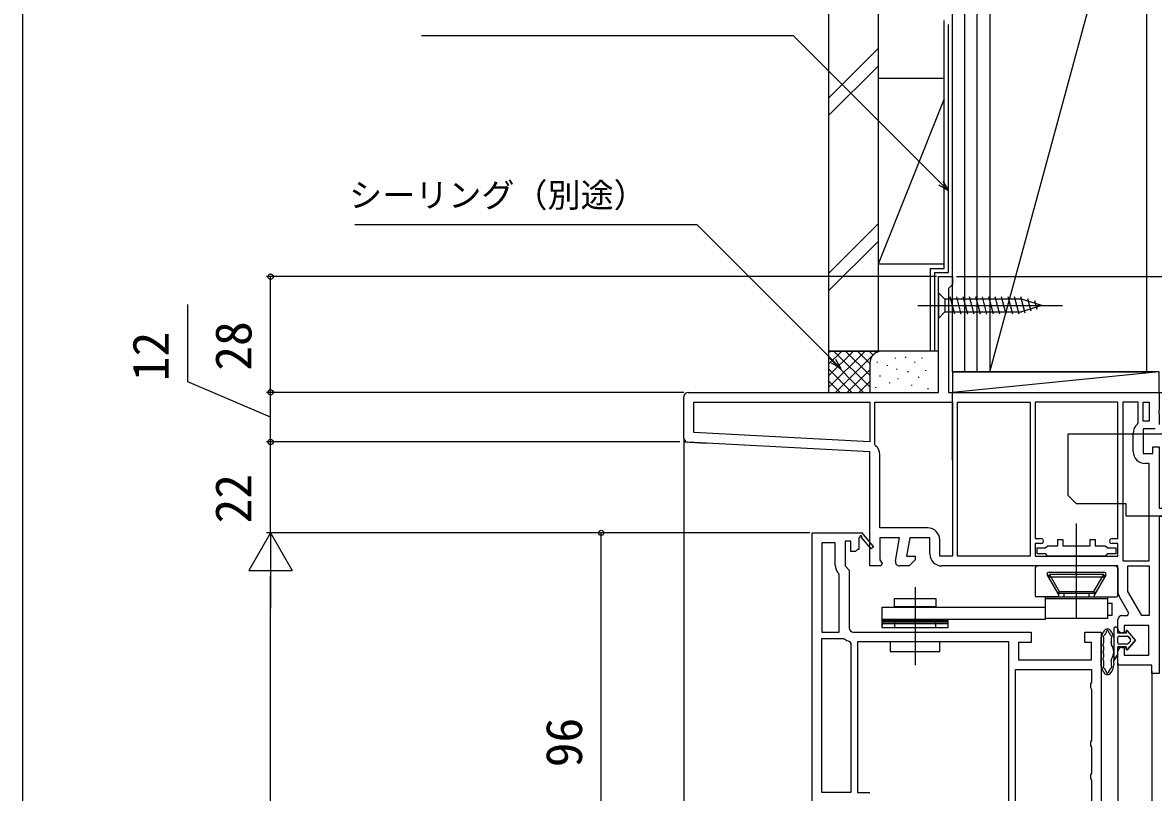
# Model space of a CAD drawing. Units: millimetres, scale not verified. Extents: x -525 to 525, y -783 to 779.
# Drawn here: x -525 to -251.4, y 350.5 to 536.8 of the extents above; entities that cross this region are included whole.
import ezdxf
from ezdxf.enums import TextEntityAlignment as Align

# ---------------------------------------------------------------- set-up
doc = ezdxf.new("R2010")
doc.units = ezdxf.units.MM
doc.header["$LTSCALE"] = 4
for name, color, linetype in [('0-2_YKK_11', 7, 'Continuous'), ('0-4_YKK_12', 2, 'Continuous'), ('0-5_YKK_13', 4, 'Continuous'), ('0-7_YKK_D', 6, 'Continuous'), ('0-8_YKK_ZWAK', 7, 'Continuous'), ('0-9_YSS_K', 3, 'Continuous'), ('0-A_YSS_KE', 3, 'Continuous')]:
    doc.layers.add(name, color=color, linetype=linetype)
doc.styles.add('ＭＳ ゴシック', font='')
doc.styles.get('ＭＳ ゴシック').set_extended_font_data('MS Gothic')

msp = doc.modelspace()

# ---------------------------------------------------------------- linework, layer by layer
at = {"layer": '0-2_YKK_11'}
for p, q in [((-365, 436.249), (-365, 446.3)), ((-300, 430.923), (-300, 447.3)), ((-365, 435.3), (-359.614, 435.018)), ((-256.3, 433), (-256.3, 437.4)), ((-261.4, 411.9), (-260, 411.9)), ((-280, 404.8), (-279.5, 405.3)), ((-260, 390.1), (-260, 392.3))]:
    msp.add_line(p, q, dxfattribs=at)
for points in [[(-364, 447.3), (-303.4, 447.3), (-303.4, 475.3), (-300, 475.3), (-300, 473.4), (-300.5, 472.9), (-301, 472.4), (-301, 447.3), (-250, 447.3), (-250, 443.058), (-250.12, 442.875), (-250.12, 442.325), (-250, 442.142), (-250, 439.5)], [(-318.624, 434.376), (-318.8, 434.758), (-318.8, 444.9), (-300, 444.9)], [(-300, 444.9), (-300, 407.7), (-303.1, 407.7), (-303.1, 411.6)], [(-260, 411.9), (-260, 444.9), (-280, 444.9), (-280, 411.9), (-278.6, 411.9)], [(-258.8, 444.9), (-258.8, 406.5), (-252.4, 406.5), (-252.4, 430.1), (-253.4, 430.1)], [(-255.278, 439.61), (-255.1, 439.992), (-255.1, 444.9), (-258.8, 444.9)], [(-251, 438.5), (-253.9, 438.5), (-253.9, 432.5), (-251.5, 432.5), (-251.5, 434.1), (-250, 434.1), (-250, 419.3), (-237.092, 419.3), (-236.796, 419.55), (-236.5, 419.8), (-235, 419.8), (-235, 417.3), (-250, 417.3), (-250, 379.3), (-251.8, 379.3), (-251.8, 381.3), (-260, 381.3), (-260, 384.6)], [(-313.785, 406.474), (-312.793, 412.1), (-317.6, 412.1), (-317.6, 406.744), (-317.058, 405.876), (-317.377, 405.3), (-320, 405.3), (-320, 432.942), (-364.052, 435.25)], [(-306, 414.5), (-317.6, 414.5), (-317.6, 432.165)], [(-334, 341.299), (-334, 413.299), (-322.134, 413.299), (-322, 413.377), (-319.095, 409.958), (-319.705, 409.44), (-322.016, 412.16)], [(-331.6, 410.9), (-331.6, 389.3), (-327.4, 389.299), (-327.4, 403.098), (-327.547, 403.452)], [(-328.4, 405.507), (-328.4, 410.899), (-331.6, 410.9)], [(-322.394, 412.225), (-322.7, 412.049), (-322.7, 409.299), (-323, 409.299), (-323.5, 408.799), (-324.6, 408.799), (-324.6, 411.299), (-326, 411.299), (-326, 405.299), (-325, 404.299), (-325, 390.299)], [(-305.5, 408.2), (-305.5, 412.1), (-310.356, 412.1), (-311.132, 407.7), (-309, 407.7), (-309, 406.8), (-310.5, 405.3), (-312.8, 405.3)], [(-278.6, 410.7), (-280, 410.7), (-280, 407.7), (-260, 407.7), (-260, 410.7), (-261.4, 410.7)], [(-260, 399.273), (-260, 405.3), (-302.6, 405.3)], [(-260.5, 405.3), (-260, 404.8), (-260, 399.273)], [(-259, 393.3), (-257.655, 393.3), (-257.327, 393.867), (-259.611, 397.823)], [(-324, 389.299), (-281, 389.299), (-281, 386.799), (-284, 386.799), (-284, 382.599), (-266.4, 382.599), (-266.4, 386.799), (-268, 386.799), (-268, 389.299), (-264, 389.299), (-264, 318.299)], [(-259, 385.6), (-258.5, 385.6), (-258.5, 383.7), (-252.5, 383.7), (-252.5, 390.9), (-258.5, 390.9), (-258.5, 389.1), (-259, 389.1)], [(-331.6, 350.499), (-331.6, 387.699), (-326.367, 387.699), (-326.064, 387.597)], [(-324.959, 387.037), (-324.6, 386.557), (-324.6, 350.499), (-331.6, 350.499)], [(-286.4, 343.699), (-286.4, 386.899), (-323, 386.899), (-323, 350.499), (-320, 350.499)], [(-284.8, 343.699), (-284.8, 380.199), (-266.4, 380.199), (-266.4, 377.165), (-266.65, 376.732), (-266.65, 375.866), (-266.4, 375.433), (-266.4, 363.165), (-266.65, 362.732), (-266.65, 361.866), (-266.4, 361.433), (-266.4, 355.165), (-266.65, 354.732), (-266.65, 353.866), (-266.4, 353.433), (-266.4, 342.899), (-272.309, 342.899), (-272.631, 343.017)]]:
    msp.add_lwpolyline(points, dxfattribs=at)
for points in [[(-320, 435.345), (-362.6, 437.578), (-362.6, 444.9), (-320, 444.9)], [(-298.8, 407.7), (-298.8, 444.9), (-281.2, 444.9), (-281.2, 407.7)], [(-253.9, 440.3), (-253.9, 444.9), (-252.4, 444.9), (-252.4, 440.3)], [(-263.042, 407.7), (-276.958, 407.7), (-277.254, 407.95), (-277.55, 408.2), (-279.5, 408.2), (-279.5, 409.7), (-277.55, 409.7), (-277.254, 409.95), (-276.958, 410.2), (-274.5, 410.2), (-274.5, 411.7), (-273.3, 411.7), (-273.3, 410.2), (-266.7, 410.2), (-266.7, 411.7), (-265.5, 411.7), (-265.5, 410.2), (-263.042, 410.2), (-262.746, 409.95), (-262.45, 409.7), (-260.5, 409.7), (-260.5, 408.2), (-262.45, 408.2), (-262.746, 407.95)], [(-252.4, 405.3), (-252.4, 393.3), (-254.229, 393.3), (-257.6, 399.139), (-257.6, 405.3)]]:
    msp.add_lwpolyline(points, close=True, dxfattribs=at)
for centre, radius, start, end in [((-364, 446.3), 1, 90.00001, 179.99999), ((-253.4, 437.4), 2.9, 130.36099, 179.99999), ((-364, 436.249), 1, 180, 266.99997), ((-320.5, 432.165), 2.9, 359.99999, 49.67978), ((-253.4, 433), 2.9, 180.00001, 269.99999), ((-306, 411.6), 2.9, 0.00001, 89.99999), ((-322.178, 412.35), 0.25, 310.35704, 210.00003), ((-278.6, 411.3), 0.6, 269.99999, 90.00001), ((-261.4, 411.3), 0.6, 89.99999, 270.00001), ((-302.6, 408.2), 2.9, 180.00001, 269.99999), ((-325.5, 405.507), 2.9, 180.00001, 225.09912), ((-312.8, 406.3), 1, 170.00002, 270), ((-257.1, 399.273), 2.9, 179.99998, 209.99999), ((-259, 392.3), 1, 90.00001, 179.99999), ((-324, 390.299), 1, 180.00001, 269.99999), ((-259, 390.1), 1, 180.00001, 269.99999), ((-324, 390.299), 3.4, 232.62992, 253.6173), ((-259, 384.6), 1, 90.00001, 179.99999)]:
    msp.add_arc(centre, radius, start, end, dxfattribs=at)
at = {"layer": '0-4_YKK_12'}
for p, q in [((-365, 436.249), (-365, 212.8)), ((-365, 436.249), (-365, 176.55)), ((-270, 392.84), (-270, 415.559)), ((-309.05, 400.182), (-309.05, 381.255)), ((-260, 381.8), (-259.998, 212.8)), ((-251.8, 379.8), (-251.8, 212.8))]:
    msp.add_line(p, q, dxfattribs=at)
at = {"layer": '0-5_YKK_13'}
for p, q in [((-303.4, 471.4), (-303.4, 465.2)), ((-303.4, 471.4), (-301.85, 469.85)), ((-308.4, 468.3), (-273.4, 468.3)), ((-283.316, 469.85), (-301.85, 469.85)), ((-301.85, 469.85), (-301.85, 466.75)), ((-299.424, 466.2), (-300.549, 470.4)), ((-297.871, 466.2), (-298.996, 470.4)), ((-296.318, 466.2), (-297.443, 470.4)), ((-294.765, 466.2), (-295.89, 470.4)), ((-293.212, 466.2), (-294.337, 470.4)), ((-291.659, 466.2), (-292.784, 470.4)), ((-290.106, 466.2), (-291.231, 470.4)), ((-288.553, 466.2), (-289.679, 470.4)), ((-287, 466.2), (-288.126, 470.4)), ((-285.447, 466.2), (-286.573, 470.4)), ((-283.894, 466.2), (-285.02, 470.4)), ((-282.411, 466.459), (-283.467, 470.4)), ((-278.4, 468.3), (-283.316, 469.85)), ((-278.4, 468.3), (-283.316, 466.75)), ((-280.979, 466.91), (-281.792, 469.946)), ((-279.547, 467.362), (-280.096, 469.412)), ((-303.4, 465.2), (-301.85, 466.75)), ((-301.85, 466.75), (-283.316, 466.75)), ((-280, 404.8), (-280, 398.1)), ((-277.067, 403.05), (-274.296, 398.25)), ((-276.865, 402.7), (-276.576, 403.2)), ((-276.865, 402.7), (-263.135, 402.7)), ((-276.865, 402.7), (-274.498, 398.6)), ((-276.634, 403.8), (-263.366, 403.8)), ((-276.576, 403.2), (-274.209, 399.1)), ((-263.424, 403.2), (-276.576, 403.2)), ((-265.791, 399.1), (-263.424, 403.2)), ((-262.933, 403.05), (-265.704, 398.25)), ((-263.135, 402.7), (-265.502, 398.6)), ((-263.135, 402.7), (-263.424, 403.2)), ((-260, 398.1), (-260, 404.8)), ((-314.05, 397.4), (-304.05, 397.4)), ((-314.05, 395.4), (-314.05, 397.4)), ((-304.05, 397.4), (-304.05, 395.4)), ((-274.556, 397.8), (-279.7, 397.8)), ((-277.5, 392.3), (-277.5, 397.8)), ((-262.5, 397.3), (-277.5, 397.3)), ((-274.209, 399.1), (-274.498, 398.6)), ((-265.502, 398.6), (-274.498, 398.6)), ((-274.209, 399.1), (-265.791, 399.1)), ((-273, 397.9), (-273, 398.6)), ((-267, 398.6), (-267, 397.9)), ((-265.791, 399.1), (-265.502, 398.6)), ((-265.445, 397.8), (-260.3, 397.8)), ((-317.05, 395.3), (-277.5, 395.3)), ((-304.05, 395.4), (-314.05, 395.4)), ((-313.05, 395.4), (-313.05, 395.3)), ((-305.05, 395.4), (-305.05, 395.3)), ((-262.5, 396.3), (-261.36, 396.3)), ((-261.36, 393.3), (-261.36, 396.3)), ((-277.5, 392.3), (-317.05, 392.3)), ((-317.05, 392.1), (-301.05, 392.1)), ((-317.05, 391.8), (-301.05, 391.8)), ((-314.05, 392.1), (-314.05, 390.3)), ((-304.05, 390.3), (-304.05, 392.1)), ((-301.05, 390.3), (-301.05, 392.3)), ((-261.36, 393.3), (-262.401, 393.3)), ((-261, 390.001), (-261, 382.451)), ((-260, 389), (-260, 390)), ((-260, 389), (-260, 390)), ((-258, 389), (-260, 389)), ((-258, 389), (-260, 389)), ((-258, 389.498), (-258, 389)), ((-258, 389), (-258, 389.498)), ((-255.7, 387.35), (-257.644, 389.629)), ((-255.7, 387.35), (-257.644, 389.629)), ((-264, 381.009), (-264, 387.991)), ((-263.4, 386.709), (-263.4, 387.712)), ((-260, 386.7), (-260, 388)), ((-260, 386.7), (-260, 388)), ((-259.7, 388.3), (-257.7, 388.3)), ((-259.7, 388.3), (-257.7, 388.3)), ((-257.7, 386.4), (-259.7, 386.4)), ((-257.7, 386.4), (-259.7, 386.4)), ((-257.644, 385.071), (-255.7, 387.35)), ((-255.7, 387.35), (-257.644, 385.071)), ((-257.472, 388.195), (-256.918, 387.545)), ((-256.918, 387.545), (-257.472, 388.195)), ((-256.918, 387.155), (-257.472, 386.505)), ((-256.918, 387.155), (-257.472, 386.505)), ((-263.4, 385.029), (-263.4, 385.651)), ((-263.4, 383.349), (-263.4, 383.971)), ((-260, 385.7), (-258, 385.7)), ((-260, 383.9), (-260, 385.7)), ((-258, 385.7), (-260, 385.7)), ((-260, 383.9), (-260, 385.7)), ((-258, 385.7), (-258, 385.202)), ((-258, 385.202), (-258, 385.7)), ((-263.4, 381.288), (-263.4, 382.291))]:
    msp.add_line(p, q, dxfattribs=at)
for points in [[(-277.5, 397.8), (-262.5, 397.8), (-262.5, 392.6), (-277.5, 392.6)], [(-301.05, 390.3), (-317.05, 390.3), (-317.05, 395.3)], [(-301.05, 390.8), (-301.05, 391.3), (-317.05, 391.3), (-317.05, 390.8)], [(-261, 382.451), (-260, 383.9), (-261, 382.451)]]:
    msp.add_lwpolyline(points, dxfattribs=at)
msp.add_lwpolyline([(-315.05, 384.599), (-303.05, 384.599), (-303.05, 386.899), (-315.05, 386.899)], close=True, dxfattribs=at)
for centre, radius, start, end in [((-279.5, 404.8), 0.5, 90, 180), ((-260.5, 404.8), 0.5, 0, 90), ((-276.634, 403.3), 0.5, 90, 210), ((-263.366, 403.3), 0.5, 330, 90), ((-279.7, 398.1), 0.3, 180, 270), ((-274.556, 398.1), 0.3, 270, 30), ((-265.445, 398.1), 0.3, 150, 270), ((-260.3, 398.1), 0.3, 270, 0), ((-260.275, 387.301), 3.8, 142.61723, 167.56012), ((-263.502, 388.658), 0.3, 287.41595, 337.1967), ((-262.5, 389.001), 1, 37.38277, 142.61723), ((-260.275, 387.301), 3.2, 141.12634, 157.1967), ((-263, 389.498), 0.3, 321.12634, 0.38612), ((-262.5, 389.501), 0.2, 359.61393, 180.38612), ((-262, 389.498), 0.3, 179.61393, 218.87367), ((-264.725, 387.301), 3.2, 22.8033, 38.87367), ((-261.498, 388.658), 0.3, 202.8033, 252.58405), ((-264.725, 387.301), 3.8, 11.41207, 37.38277), ((-260.5, 390.001), 0.5, 0.11462, 179.88538), ((-260.5, 390), 0.5, 360, 180.11459), ((-260.5, 390), 0.5, 0.00002, 0.11467), ((-257.798, 389.498), 0.202, 40.46381, 180), ((-257.798, 389.498), 0.202, 40.46381, 180), ((-263.4, 387.991), 0.6, 167.56012, 180), ((-263.4, 386.18), 0.2, 138.59038, 221.40962), ((-263.352, 388.181), 0.2, 107.41595, 215.89399), ((-264, 386.709), 0.6, 318.59038, 0), ((-264, 385.651), 0.6, 0, 41.40962), ((-264, 387.712), 0.6, 0, 35.89399), ((-261, 386.549), 0.6, 168.58793, 212.63687), ((-261.648, 388.181), 0.2, 319.31808, 72.58405), ((-264.725, 387.301), 3.2, 348.58793, 9.09882), ((-261.269, 387.855), 0.3, 139.31808, 189.09882), ((-264.2, 384.5), 3.2, 327.36313, 32.63687), ((-259.7, 388), 0.3, 90, 180), ((-259.7, 388), 0.3, 90, 180), ((-259.7, 386.7), 0.3, 180, 270), ((-259.7, 386.7), 0.3, 180, 270), ((-257.7, 388), 0.3, 40.46381, 90), ((-257.7, 388), 0.3, 40.46381, 90), ((-257.7, 386.7), 0.3, 270, 319.53619), ((-257.7, 386.7), 0.3, 270, 319.53619), ((-257.146, 387.35), 0.3, 319.53619, 40.46381), ((-257.146, 387.35), 0.3, 319.53619, 40.46381), ((-263.4, 384.5), 0.2, 138.59038, 221.40962), ((-264, 385.029), 0.6, 318.59038, 0), ((-264, 383.971), 0.6, 0, 41.40962), ((-264, 383.349), 0.6, 318.59038, 0), ((-257.798, 385.202), 0.202, 180.00003, 319.53622), ((-257.798, 385.202), 0.202, 180, 319.53619), ((-263.4, 381.009), 0.6, 180, 192.43989), ((-260.275, 381.699), 3.8, 192.43989, 217.38277), ((-263.4, 382.82), 0.2, 138.59038, 221.40962), ((-263.352, 380.819), 0.2, 144.106, 252.58405), ((-264, 382.291), 0.6, 0, 41.40962), ((-264, 381.288), 0.6, 324.106, 0), ((-263.502, 380.342), 0.3, 22.8033, 72.58405), ((-260.275, 381.699), 3.2, 202.8033, 218.87367), ((-264.725, 381.699), 3.2, 321.12633, 337.1967), ((-261.498, 380.342), 0.3, 107.41595, 157.1967), ((-264.725, 381.699), 3.8, 322.61723, 11.41207), ((-261, 382.451), 0.6, 147.36313, 191.41207), ((-264.725, 381.699), 3.2, 350.90118, 11.41207), ((-261.648, 380.819), 0.2, 287.41595, 40.68193), ((-261.269, 381.145), 0.3, 170.90118, 220.68193), ((-262.5, 379.999), 1, 217.38277, 322.61723), ((-263, 379.502), 0.3, 359.61392, 38.87367), ((-262.5, 379.499), 0.2, 179.61392, 0.38608), ((-262, 379.502), 0.3, 141.12633, 180.38608)]:
    msp.add_arc(centre, radius, start, end, dxfattribs=at)
at = {"layer": '0-7_YKK_D'}
for p, q in [((-303.9, 475.3), (-466, 475.3)), ((-465, 447.3), (-465, 475.3)), ((-299, 475.3), (-8, 475.3)), ((-365, 447.3), (-466, 447.3)), ((-365, 447.3), (-466, 447.3)), ((-465, 435.3), (-465, 447.3)), ((-272.5, 447.3), (-8, 447.3)), ((-366, 435.3), (-466, 435.3)), ((-366, 435.3), (-466, 435.3)), ((-465, 413.299), (-465, 435.3)), ((-465, 413.299), (-470.25, 404.206)), ((-334.5, 413.299), (-466, 413.299)), ((-334.5, 413.299), (-466, 413.299)), ((-465, 413.299), (-459.75, 404.206)), ((-465, 413.299), (-465, 395.113)), ((-334.5, 413.299), (-386, 413.299)), ((-385, 317.299), (-385, 413.299)), ((-470.25, 404.206), (-459.75, 404.206)), ((-465, -8.2), (-465, 402.799))]:
    msp.add_line(p, q, dxfattribs=at)
for points in [[(-301, 496.102), (-302.803, 497.906), (-338.511, 533.613), (-428.516, 533.613)], [(-302.32, 498.389), (-301, 496.102), (-303.286, 497.422)], [(-326.994, 453.053), (-328.797, 454.856), (-361.746, 487.805), (-444.655, 487.805)], [(-465, 441.3), (-485, 449.836), (-485, 468.564)], [(-328.314, 455.34), (-326.994, 453.053), (-329.281, 454.373)]]:
    msp.add_lwpolyline(points, dxfattribs=at)
for centre in [(-465, 475.3), (-465, 447.3), (-465, 447.3), (-465, 435.3), (-465, 435.3), (-385, 413.299)]:
    msp.add_circle(centre, 0.637, dxfattribs=at)
at = {"layer": '0-8_YKK_ZWAK'}
msp.add_line((-525, 747.3), (-525, -782.7), dxfattribs=at)
at = {"layer": '0-9_YSS_K'}
for p, q in [((-296.999, 452.304), (-296.999, 614.804)), ((-293.999, 452.304), (-293.999, 614.804)), ((-290.999, 452.304), (-252.999, 592.304)), ((-330, 518.511), (-318, 530.511)), ((-330, 514.269), (-318, 526.269)), ((-317.999, 523.3), (-301.997, 523.3)), ((-317.999, 523.3), (-317.999, 478.3)), ((-299.999, 478.3), (-299.999, 523.3)), ((-301.997, 518.303), (-317.999, 478.3)), ((-318, 488.085), (-330, 476.085)), ((-330, 471.842), (-318, 483.842)), ((-301.999, 478.3), (-317.999, 478.3)), ((-330, 457.3), (-330, 447.3)), ((-317, 457.3), (-330, 457.3)), ((-330, 448.442), (-321.142, 457.3)), ((-330, 451.271), (-323.971, 457.3)), ((-330, 454.099), (-326.799, 457.3)), ((-330, 456.927), (-329.627, 457.3)), ((-328.686, 457.3), (-320, 448.614)), ((-328.314, 447.3), (-318.314, 457.3)), ((-325.858, 457.3), (-320, 451.442)), ((-323.029, 457.3), (-320, 454.271)), ((-320.201, 457.3), (-319.219, 456.318)), ((-317.373, 457.3), (-317.352, 457.279)), ((-303.4, 457.3), (-317, 457.3)), ((-330, 455.785), (-321.515, 447.3)), ((-320, 454.3), (-320, 447.3)), ((-318.172, 454.495), (-318.172, 454.695)), ((-313.833, 455.496), (-313.833, 455.696)), ((-311.263, 455.687), (-311.263, 455.887)), ((-309.159, 454.495), (-309.159, 454.695)), ((-307.318, 455.496), (-307.318, 455.696)), ((-330, 452.957), (-324.343, 447.3)), ((-325.485, 447.3), (-320, 452.785)), ((-315.764, 453.718), (-315.764, 453.918)), ((-313.499, 452.826), (-313.499, 453.026)), ((-310.706, 452.223), (-310.706, 452.423)), ((-306.486, 452.492), (-306.486, 452.692)), ((-249.999, 452.304), (-300, 447.304)), ((-330, 450.128), (-327.172, 447.3)), ((-322.657, 447.3), (-320, 449.957)), ((-317.505, 451.157), (-317.505, 451.357)), ((-315.201, 449.499), (-315.201, 449.699)), ((-313.165, 450.489), (-313.165, 450.689)), ((-309.857, 448.937), (-309.857, 449.137)), ((-308.158, 450.823), (-308.158, 451.023)), ((-300, 449.3), (-300, 447.3)), ((-318.577, 448.374), (-318.577, 448.574)), ((-305.919, 448.093), (-305.919, 448.293))]:
    msp.add_line(p, q, dxfattribs=at)
msp.add_lwpolyline([(-249.999, 447.304), (-249.999, 452.304), (-300, 452.304), (-300, 447.304)], close=True, dxfattribs=at)
msp.add_arc((-317, 454.3), 3, 90, 180, dxfattribs=at)
at = {"layer": '0-A_YSS_KE'}
for p, q in [((-318, 614.804), (-318, 457.3)), ((-299.999, 452.304), (-299.999, 614.804)), ((-290.999, 603.304), (-290.999, 452.304)), ((-290.999, 592.304), (-290.999, 452.304)), ((-252.999, 452.304), (-252.999, 592.304)), ((-305.4, 477.3), (-305.4, 457.3)), ((-304.4, 476.3), (-304.4, 457.3)), ((-299.999, 452.304), (-290.999, 452.304)), ((-290.998, 452.304), (-252.998, 452.304))]:
    msp.add_line(p, q, dxfattribs=at)
for points in [[(-330, 614.804), (-330, 457.3), (-318, 457.3)], [(-305.4, 477.3), (-302, 477.3), (-302, 537.3)], [(-304.4, 476.3), (-301, 476.3), (-301, 536.3)], [(-272, 437.304), (-173, 437.304), (-173, 419.304)], [(-175, 417.304), (-258, 417.304), (-258, 420.304), (-270, 420.304), (-272, 422.304), (-272, 437.304)]]:
    msp.add_lwpolyline(points, dxfattribs=at)

# ---------------------------------------------------------------- texts
at = {"layer": '0-7_YKK_D', "style": 'ＭＳ ゴシック'}
msp.add_text('シーリング（別途）', height=5.865, dxfattribs=at).set_placement((-445.999, 490.339), align=Align.BOTTOM_LEFT)
for s, p in [('28', (-467, 452.539)), ('12', (-487, 449.995)), ('22', (-467, 415.572)), ('96', (-387, 356.572))]:
    msp.add_text(s, height=8.798, rotation=90, dxfattribs=at).set_placement(p, align=Align.BOTTOM_LEFT)

doc.saveas('drawing.dxf')
